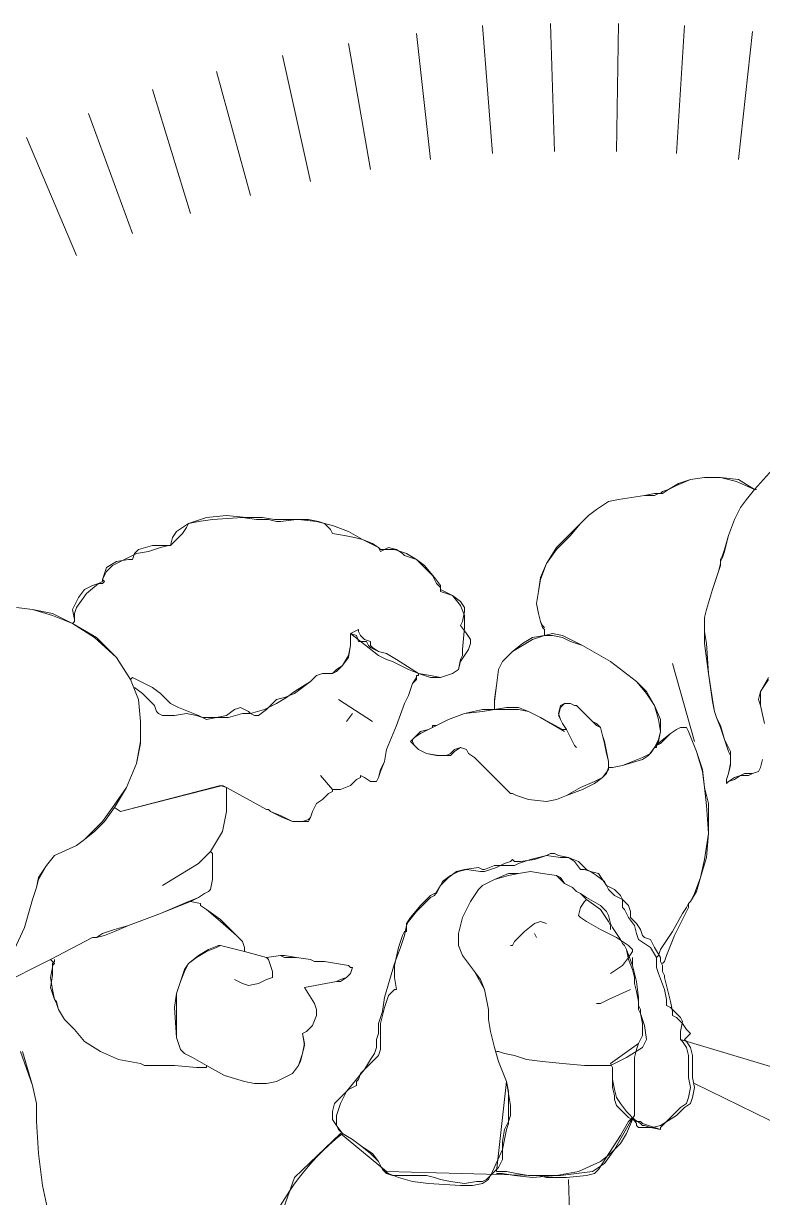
# Model space of a CAD drawing. Header units: centimetres. Extents: x -2268 to 4168, y -1681 to 1458.
# Drawn here: x 2388.36 to 2392.25, y -502.13 to -495.95 of the extents above; entities that cross this region are included whole.
import ezdxf

# ---------------------------------------------------------------- set-up
doc = ezdxf.new("R2010")
doc.units = ezdxf.units.CM
doc.layers.add('PDF24_Geometry', color=7, linetype='Continuous')

msp = doc.modelspace()

# ---------------------------------------------------------------- linework, layer by layer
at = {"layer": 'PDF24_Geometry', "lineweight": 9}
for points in [[(2390.7763, -495.9591), (2390.829, -496.6331)], [(2391.1345, -495.9485), (2391.1555, -496.6226)], [(2391.4925, -495.9485), (2391.482, -496.6226)], [(2391.8401, -495.9591), (2391.7979, -496.6331)], [(2390.4288, -496.0012), (2390.5025, -496.6647)], [(2392.1981, -495.9907), (2392.1244, -496.6647)], [(2390.0708, -496.0539), (2390.1866, -496.7173)], [(2389.7232, -496.117), (2389.8706, -496.7805)], [(2389.3757, -496.2013), (2389.5547, -496.8542)], [(2389.0387, -496.2961), (2389.2388, -496.949)], [(2388.7017, -496.4225), (2388.9334, -497.0543)], [(2388.3752, -496.5488), (2388.6385, -497.1702)], [(2392.2508, -499.8241), (2392.2403, -499.8663), (2392.2297, -499.8873), (2392.1981, -499.8979), (2392.1771, -499.9084), (2392.156, -499.9084), (2392.1349, -499.9084), (2392.1034, -499.9295), (2392.0718, -499.94), (2392.0612, -499.9505), (2392.0612, -499.9295), (2392.0718, -499.8979), (2392.0823, -499.8557), (2392.0823, -499.8241), (2392.0823, -499.8031), (2392.0718, -499.782), (2392.0507, -499.7188), (2392.0296, -499.6556), (2392.0086, -499.603), (2391.998, -499.5714), (2391.9875, -499.5187), (2391.9664, -499.3713), (2391.9454, -499.2133), (2391.9454, -499.1607), (2391.9454, -499.1185), (2391.9454, -499.0764), (2391.9559, -499.0343), (2391.9875, -498.929), (2392.0191, -498.8342), (2392.0296, -498.8026), (2392.0296, -498.7815), (2392.0402, -498.7605), (2392.0507, -498.7289), (2392.0718, -498.6446), (2392.1034, -498.5604), (2392.1349, -498.4972), (2392.1665, -498.455), (2392.2087, -498.4024), (2392.3035, -498.2971)], [(2392.2508, -499.8241), (2392.2403, -499.8663), (2392.2297, -499.8873), (2392.1981, -499.8979), (2392.1771, -499.8979), (2392.156, -499.8979), (2392.1349, -499.9084), (2392.1034, -499.9189), (2392.0718, -499.94), (2392.0612, -499.9505), (2392.0612, -499.9295), (2392.0718, -499.8979), (2392.0823, -499.8452), (2392.0823, -499.8241), (2392.0823, -499.8031), (2392.0823, -499.782), (2392.0507, -499.7188), (2392.0296, -499.6451), (2392.0086, -499.603), (2391.998, -499.5714), (2391.9875, -499.5082), (2391.9664, -499.3713), (2391.9559, -499.2133), (2391.9454, -499.1501), (2391.9454, -499.1185), (2391.9454, -499.0764), (2391.9559, -499.0343), (2391.9875, -498.929), (2392.0191, -498.8342), (2392.0296, -498.792), (2392.0296, -498.771), (2392.0402, -498.7499), (2392.0507, -498.7183), (2392.0718, -498.6446), (2392.1034, -498.5604), (2392.1349, -498.4972), (2392.1665, -498.455), (2392.2087, -498.4024), (2392.3035, -498.2971)], [(2391.819, -501.2985), (2391.819, -501.288), (2391.819, -501.2564), (2391.8295, -501.2038), (2391.819, -501.1827), (2391.7874, -501.1511), (2391.7663, -501.13), (2391.7453, -501.1195), (2391.7453, -501.109), (2391.7453, -501.0879), (2391.7348, -501.0353), (2391.7032, -500.951), (2391.6926, -500.9194), (2391.6926, -500.8984), (2391.6926, -500.8668), (2391.7032, -500.8562), (2391.7137, -500.8246), (2391.7769, -500.7298), (2391.8295, -500.6351), (2391.8506, -500.6035), (2391.8611, -500.5824), (2391.8717, -500.5719), (2391.8927, -500.5297), (2391.9243, -500.4455), (2391.9454, -500.3507), (2391.9664, -500.2138), (2391.9559, -500.0664), (2391.9454, -499.9716), (2391.9349, -499.8873), (2391.9033, -499.782), (2391.8611, -499.6767), (2391.8506, -499.6556), (2391.819, -499.6556), (2391.7979, -499.6662), (2391.7663, -499.6872), (2391.7137, -499.7399), (2391.6926, -499.7504), (2391.6926, -499.7609), (2391.6821, -499.7609), (2391.7032, -499.7294), (2391.7137, -499.6767), (2391.7032, -499.6135), (2391.6821, -499.5398), (2391.64, -499.4766), (2391.5873, -499.4134), (2391.4504, -499.3081), (2391.303, -499.2238), (2391.2398, -499.2028), (2391.1976, -499.1817), (2391.145, -499.1712), (2391.1029, -499.1712), (2391.1029, -499.1396), (2391.0923, -499.1291), (2391.0818, -499.0975), (2391.0713, -499.0553), (2391.0607, -499.0027), (2391.0713, -498.9395), (2391.0818, -498.8763), (2391.1134, -498.792), (2391.1661, -498.7183), (2391.2398, -498.6446), (2391.2924, -498.5814), (2391.3346, -498.5393), (2391.3767, -498.5077), (2391.4399, -498.4656), (2391.4925, -498.455), (2391.6294, -498.434), (2391.6821, -498.434), (2391.7032, -498.4234), (2391.7137, -498.4234), (2391.7242, -498.4234), (2391.7558, -498.4024), (2391.7979, -498.3813), (2391.8717, -498.3497), (2391.9454, -498.3392), (2392.0296, -498.3392), (2392.1139, -498.3603), (2392.2087, -498.4024), (2392.1665, -498.455), (2392.1349, -498.4972), (2392.1034, -498.5604), (2392.0718, -498.6446), (2392.0507, -498.7289), (2392.0402, -498.7605), (2392.0296, -498.7815), (2392.0296, -498.8026), (2392.0191, -498.8342), (2391.9875, -498.929), (2391.9559, -499.0343), (2391.9454, -499.0764), (2391.9454, -499.1185), (2391.9454, -499.1607), (2391.9454, -499.2133), (2391.9664, -499.3713), (2391.9875, -499.5187), (2391.998, -499.5714), (2392.0086, -499.603), (2392.0296, -499.6556), (2392.0507, -499.7188), (2392.0718, -499.782), (2392.0823, -499.8031), (2392.0823, -499.8241), (2392.0823, -499.8557), (2392.0718, -499.8979), (2392.0612, -499.9295), (2392.0612, -499.9505), (2392.0718, -499.94), (2392.1034, -499.9295), (2392.1349, -499.9084), (2392.156, -499.9084), (2392.1771, -499.9084), (2392.1981, -499.8979), (2392.2297, -499.8873), (2392.2403, -499.8663), (2392.2508, -499.8241)], [(2391.1029, -499.1291), (2391.0923, -499.1185), (2391.0818, -499.0975), (2391.0713, -499.0553), (2391.0607, -499.0027), (2391.0713, -498.9395), (2391.0818, -498.8658), (2391.1134, -498.792), (2391.1661, -498.7078), (2391.2398, -498.6341), (2391.2924, -498.5814), (2391.3346, -498.5393), (2391.3767, -498.5077), (2391.4399, -498.4656), (2391.4925, -498.455), (2391.6294, -498.434), (2391.6821, -498.4234), (2391.7032, -498.4234), (2391.7137, -498.4234), (2391.7242, -498.4129), (2391.7558, -498.4024), (2391.8085, -498.3708), (2391.8717, -498.3497), (2391.9454, -498.3392), (2392.0296, -498.3392), (2392.1244, -498.3497), (2392.2087, -498.4024), (2392.2192, -498.4024)], [(2388.6279, -499.0869), (2388.6174, -499.0343), (2388.649, -498.9711), (2388.6806, -498.929), (2388.7227, -498.9079), (2388.7543, -498.8974), (2388.7754, -498.8974), (2388.7859, -498.8868), (2388.7754, -498.8763), (2388.7964, -498.8342), (2388.828, -498.8026), (2388.8912, -498.771), (2388.9544, -498.7394), (2389.0176, -498.7289), (2389.0808, -498.7078), (2389.1229, -498.6973), (2389.1334, -498.6973), (2389.144, -498.6551), (2389.165, -498.6235), (2389.1966, -498.6025), (2389.2282, -498.5814), (2389.323, -498.5498), (2389.4283, -498.5393), (2389.5336, -498.5498), (2389.6179, -498.5498), (2389.6811, -498.5604), (2389.7021, -498.5604), (2389.8075, -498.5604), (2389.9022, -498.5709), (2389.9865, -498.5919), (2390.0707, -498.6235), (2390.1445, -498.6657), (2390.1971, -498.6867), (2390.2287, -498.7078), (2390.2392, -498.7183), (2390.313, -498.7183), (2390.3762, -498.7394), (2390.4288, -498.771), (2390.4709, -498.8131), (2390.5131, -498.8552), (2390.5341, -498.8974), (2390.5552, -498.9184), (2390.5552, -498.929), (2390.6184, -498.9606), (2390.6605, -499.0132), (2390.6816, -499.0659), (2390.6816, -499.1291), (2390.671, -499.2449), (2390.671, -499.2765), (2390.6605, -499.2976), (2390.65, -499.3502), (2390.6184, -499.3713), (2390.5552, -499.3923), (2390.5025, -499.3818), (2390.4393, -499.3713), (2390.3867, -499.3502), (2390.3446, -499.3292), (2390.3024, -499.3081), (2390.2708, -499.2976), (2390.2287, -499.2765), (2390.0813, -499.1607), (2390.0813, -499.1817), (2390.0813, -499.2238), (2390.0707, -499.2765), (2390.0391, -499.3292), (2390.0075, -499.3502), (2389.9865, -499.3713), (2389.9338, -499.3713), (2389.9022, -499.3818), (2389.8706, -499.4134), (2389.7864, -499.4661), (2389.7443, -499.4977), (2389.6916, -499.5293), (2389.6284, -499.5608), (2389.5547, -499.5819), (2389.5442, -499.5819), (2389.5126, -499.5819), (2389.4388, -499.603), (2389.3441, -499.603), (2389.3019, -499.603), (2389.2703, -499.5924), (2389.2177, -499.5819), (2389.1545, -499.5924), (2389.0913, -499.5924), (2389.0702, -499.5819), (2389.0597, -499.5714), (2389.0492, -499.5398), (2389.0176, -499.5082), (2388.986, -499.4766), (2388.9439, -499.445)], [(2388.3225, -499.0237), (2388.4068, -499.0343), (2388.5121, -499.0659), (2388.6174, -499.108), (2388.7438, -499.1817), (2388.8491, -499.287), (2388.9228, -499.4029), (2388.965, -499.5082), (2388.9755, -499.624), (2388.9755, -499.7399), (2388.9544, -499.8452), (2388.9018, -499.9716), (2388.8386, -500.0769), (2388.7859, -500.1506), (2388.7333, -500.2033), (2388.6806, -500.2454), (2388.6385, -500.277), (2388.5226, -500.3296), (2388.4805, -500.3823), (2388.4384, -500.456), (2388.4279, -500.4982), (2388.4068, -500.5613), (2388.3647, -500.7088), (2388.3015, -500.8457)], [(2388.3225, -499.0237), (2388.4068, -499.0343), (2388.5121, -499.0553), (2388.6174, -499.108), (2388.7333, -499.1817), (2388.8491, -499.287), (2388.9228, -499.4029), (2388.965, -499.5082), (2388.9755, -499.624), (2388.9755, -499.7294), (2388.9544, -499.8452), (2388.9018, -499.9716), (2388.8281, -500.0769), (2388.7754, -500.1506), (2388.7227, -500.2033), (2388.6806, -500.2454), (2388.6385, -500.277), (2388.5226, -500.3296), (2388.4805, -500.3823), (2388.4384, -500.4455), (2388.4279, -500.4982), (2388.4068, -500.5613), (2388.3647, -500.7088), (2388.3015, -500.8457)], [(2390.8396, -499.5503), (2390.8396, -499.5398), (2390.8396, -499.5082), (2390.8501, -499.4345), (2390.8606, -499.3502), (2390.8817, -499.3081), (2390.9028, -499.287), (2390.9344, -499.2554), (2390.987, -499.2133), (2391.0397, -499.1817), (2391.1029, -499.1712), (2391.145, -499.1607), (2391.1976, -499.1712), (2391.2398, -499.1922), (2391.303, -499.2238), (2391.4504, -499.3081), (2391.5873, -499.4134), (2391.64, -499.4661), (2391.6821, -499.5398), (2391.7137, -499.6135), (2391.7137, -499.6767), (2391.7032, -499.7188), (2391.6821, -499.7609), (2391.661, -499.7925), (2391.6189, -499.8136), (2391.5136, -499.8557), (2391.4609, -499.8663), (2391.4504, -499.8663), (2391.4399, -499.8663)], [(2391.7769, -499.3186), (2391.8927, -499.7294)], [(2388.8702, -500.098), (2389.3968, -499.961), (2389.4284, -499.9716), (2389.639, -500.0874), (2389.6495, -500.0874), (2389.66, -500.098), (2389.7127, -500.119), (2389.7759, -500.1506), (2389.8285, -500.1506), (2389.8601, -500.1401), (2389.8707, -500.1296), (2389.8812, -500.098), (2389.9023, -500.0558), (2389.9339, -500.0348), (2389.9655, -500.0032), (2389.9865, -499.9926), (2389.9865, -499.9821), (2389.9971, -499.9821), (2390.0286, -499.9821), (2390.0813, -499.961), (2390.1129, -499.9295), (2390.134, -499.9189), (2390.134, -499.9084), (2390.155, -499.9189), (2390.1866, -499.94), (2390.2182, -499.94), (2390.2287, -499.9189), (2390.2393, -499.8768), (2390.2603, -499.8347), (2390.2709, -499.7715), (2390.3235, -499.6451), (2390.3657, -499.5293), (2390.3867, -499.4871), (2390.3972, -499.4555), (2390.4078, -499.4239), (2390.4288, -499.3923), (2390.4288, -499.3818), (2390.4394, -499.3818)], [(2392.2824, -499.4029), (2392.2403, -499.4661), (2392.2297, -499.5082), (2392.2403, -499.5398), (2392.2613, -499.6346)], [(2392.2613, -499.6346), (2392.2403, -499.5398), (2392.2297, -499.5082), (2392.2403, -499.4661), (2392.2824, -499.4029)], [(2392.2824, -499.3923), (2392.2403, -499.4661), (2392.2403, -499.4977), (2392.2403, -499.5398), (2392.2613, -499.6346)], [(2390.0181, -499.5082), (2390.1972, -499.624)], [(2391.2714, -499.7609), (2391.2608, -499.7504), (2391.2503, -499.7294), (2391.2187, -499.6662), (2391.1976, -499.6346), (2391.1871, -499.6135), (2391.1766, -499.5819), (2391.1871, -499.5398), (2391.2082, -499.5293), (2391.2398, -499.5293), (2391.2608, -499.5398), (2391.2714, -499.5398), (2391.2819, -499.5503), (2391.303, -499.5714), (2391.3556, -499.624), (2391.3767, -499.6346), (2391.3977, -499.6556), (2391.4083, -499.6978), (2391.4188, -499.7294), (2391.4293, -499.782), (2391.4399, -499.8347), (2391.4399, -499.8663), (2391.4293, -499.8979), (2391.4083, -499.9189), (2391.3661, -499.94), (2391.2924, -499.9716), (2391.2187, -500.0137), (2391.1661, -500.0348), (2391.1134, -500.0453), (2391.0186, -500.0348), (2390.9554, -500.0137), (2390.9344, -500.0032), (2390.9238, -500.0032), (2390.9133, -499.9926), (2390.8922, -499.9716), (2390.8185, -499.8979), (2390.7343, -499.8136), (2390.7027, -499.7925), (2390.6921, -499.7715), (2390.6605, -499.7609), (2390.6289, -499.7715), (2390.6079, -499.7925), (2390.5868, -499.8031), (2390.5342, -499.8031), (2390.4815, -499.7925), (2390.4394, -499.7715), (2390.4183, -499.7504), (2390.3972, -499.7294), (2390.4078, -499.7188), (2390.4183, -499.7083), (2390.4499, -499.6767), (2390.492, -499.6662), (2390.5131, -499.6556), (2390.5131, -499.6451), (2390.5342, -499.6451), (2390.5973, -499.6135), (2390.6816, -499.5819), (2390.7764, -499.5608), (2390.8396, -499.5608), (2390.9028, -499.5503), (2390.966, -499.5503), (2391.0186, -499.5714), (2391.0818, -499.603), (2391.2082, -499.6767)], [(2390.0918, -499.5819), (2390.0602, -499.624)], [(2391.7242, -500.8984), (2391.7348, -500.8878), (2391.7453, -500.8562), (2391.7874, -500.7509), (2391.8401, -500.6456), (2391.8611, -500.6035), (2391.8611, -500.5824), (2391.8717, -500.5719), (2391.9033, -500.5192), (2391.9243, -500.4455), (2391.9559, -500.3402), (2391.9664, -500.2138), (2391.9664, -500.0558), (2391.9454, -499.9716), (2391.9349, -499.8768), (2391.9033, -499.782), (2391.8611, -499.6767), (2391.8506, -499.6556), (2391.819, -499.6556), (2391.7979, -499.6662), (2391.7663, -499.6872), (2391.7137, -499.7294), (2391.6926, -499.7504), (2391.6926, -499.7609)], [(2389.9233, -499.9084), (2389.9865, -499.9821)], [(2388.3015, -500.8457), (2388.3647, -500.7088), (2388.4068, -500.5613), (2388.4279, -500.4982), (2388.4384, -500.456), (2388.4805, -500.3823), (2388.5226, -500.3296), (2388.6385, -500.277), (2388.6806, -500.2454), (2388.7333, -500.2033), (2388.7859, -500.1506), (2388.8386, -500.0769), (2388.8702, -500.098), (2389.4073, -499.961), (2389.4284, -499.9716), (2389.4284, -499.9821), (2389.4284, -499.9926), (2389.4284, -500.0137), (2389.4284, -500.0558), (2389.4284, -500.098), (2389.4073, -500.2033), (2389.3757, -500.2559), (2389.3441, -500.3086), (2389.3546, -500.3191), (2389.3546, -500.3296), (2389.3546, -500.3402), (2389.3546, -500.3928), (2389.3546, -500.456), (2389.3441, -500.5087), (2389.3336, -500.5192), (2389.3125, -500.5297), (2389.2809, -500.5508), (2389.2388, -500.5719), (2389.0808, -500.6351), (2388.9123, -500.6983), (2388.8386, -500.7298), (2388.7859, -500.7509), (2388.7438, -500.7614), (2388.7227, -500.7614), (2388.5016, -500.8773), (2388.2278, -501.0142)], [(2389.4284, -499.9821), (2389.4284, -499.9926), (2389.4284, -500.0137), (2389.4284, -500.0453), (2389.4284, -500.098), (2389.4073, -500.2033), (2389.3757, -500.2559), (2389.3441, -500.3086), (2389.2809, -500.3718), (2389.0913, -500.4876)], [(2388.2278, -501.0142), (2388.5016, -500.8773), (2388.7227, -500.7614), (2388.7438, -500.7614), (2388.7754, -500.7404), (2388.8386, -500.7193), (2388.9123, -500.6983), (2389.0808, -500.6351), (2389.2283, -500.5719), (2389.2809, -500.5508), (2389.3125, -500.5297), (2389.3336, -500.5192), (2389.3441, -500.5087), (2389.3546, -500.456), (2389.3546, -500.3928), (2389.3546, -500.3402), (2389.3546, -500.3191)], [(2391.4609, -501.446), (2391.4609, -501.5092), (2391.4715, -501.5618), (2391.482, -501.604), (2391.5031, -501.6356), (2391.5347, -501.6777), (2391.5557, -501.6987), (2391.5873, -501.7409), (2391.5873, -501.7514), (2391.5978, -501.7619), (2391.6084, -501.7619), (2391.6294, -501.7619), (2391.6716, -501.7619), (2391.7137, -501.7514), (2391.7979, -501.6987), (2391.8295, -501.6672), (2391.8401, -501.6566), (2391.8717, -501.6356), (2391.8822, -501.604), (2391.8927, -501.5513), (2391.8822, -501.4986), (2391.8822, -501.4355), (2391.8822, -501.3828), (2391.8717, -501.3407), (2391.8506, -501.3091), (2391.8401, -501.2985), (2391.8506, -501.288), (2391.8717, -501.267), (2391.8506, -501.2459), (2391.8295, -501.2143), (2391.7979, -501.1827), (2391.7769, -501.1722), (2391.7769, -501.1616), (2391.7769, -501.1511), (2391.7663, -501.0984), (2391.7453, -501.0142), (2391.7348, -500.9721), (2391.7348, -500.9615), (2391.7242, -500.9405), (2391.7242, -500.9089), (2391.7137, -500.8878), (2391.7137, -500.8668), (2391.6821, -500.8141), (2391.661, -500.772), (2391.6294, -500.7614), (2391.6189, -500.7509), (2391.6084, -500.7193), (2391.5873, -500.6877), (2391.5662, -500.6667), (2391.5557, -500.6561), (2391.5557, -500.6245), (2391.5452, -500.5929), (2391.5136, -500.5613), (2391.4715, -500.5403), (2391.4399, -500.5087), (2391.4188, -500.4666), (2391.3767, -500.435), (2391.3451, -500.4139), (2391.324, -500.4034), (2391.2819, -500.3612), (2391.2292, -500.3402), (2391.1766, -500.3296), (2391.1555, -500.3191), (2391.1345, -500.3191), (2391.1134, -500.3296), (2391.0291, -500.3507), (2390.966, -500.3718), (2390.9449, -500.3823), (2390.9344, -500.3823), (2390.9238, -500.3823), (2390.8922, -500.3823), (2390.8396, -500.3823), (2390.7869, -500.4034), (2390.7764, -500.4034), (2390.7553, -500.3928), (2390.6816, -500.4034), (2390.6395, -500.4139), (2390.5973, -500.4455), (2390.5552, -500.4876), (2390.5236, -500.5403), (2390.5026, -500.5508), (2390.471, -500.5824), (2390.4288, -500.6245), (2390.3867, -500.6772), (2390.3762, -500.6983), (2390.3657, -500.7509), (2390.3446, -500.8141), (2390.313, -500.8984), (2390.2603, -501.0774), (2390.2498, -501.1511), (2390.2287, -501.2143), (2390.2287, -501.267), (2390.2182, -501.2985), (2390.2182, -501.3407), (2390.2077, -501.3723), (2390.1866, -501.4039), (2390.155, -501.4565), (2390.0602, -501.5724), (2390.0286, -501.6356), (2390.0076, -501.6987), (2390.0076, -501.7514), (2390.0181, -501.7725), (2390.0392, -501.7935), (2390.0918, -501.8251), (2390.134, -501.8567), (2390.1866, -501.8988), (2390.2287, -501.941), (2390.2498, -501.9831), (2390.2814, -502.0042), (2390.3341, -502.0252), (2390.4078, -502.0463), (2390.492, -502.0568), (2390.6605, -502.0673), (2390.7237, -502.0673), (2390.7764, -502.0568), (2390.808, -502.0358), (2390.829, -501.9936), (2390.8817, -501.8778), (2390.9028, -501.7725), (2390.9133, -501.7409), (2390.9133, -501.7303), (2390.9133, -501.6356), (2390.9133, -501.5724), (2390.9028, -501.5197), (2390.8606, -501.4144), (2390.8396, -501.3407), (2390.8185, -501.2564), (2390.808, -501.1932), (2390.808, -501.1406), (2390.7974, -501.0879), (2390.7869, -501.0353), (2390.7659, -500.9826), (2390.7343, -500.9405), (2390.6711, -500.8562), (2390.65, -500.8036), (2390.65, -500.7404), (2390.6711, -500.6561), (2390.7132, -500.5719), (2390.7553, -500.5087), (2390.7764, -500.4876), (2390.7974, -500.4771), (2390.8396, -500.456), (2390.9133, -500.4244), (2390.966, -500.4244), (2391.0291, -500.4139), (2391.0923, -500.4244), (2391.1661, -500.435), (2391.1871, -500.4455), (2391.2082, -500.4771), (2391.2503, -500.4982), (2391.2714, -500.5192), (2391.2924, -500.5297), (2391.324, -500.5613), (2391.3977, -500.614), (2391.4399, -500.6772), (2391.4504, -500.6983), (2391.4504, -500.7193)], [(2389.2914, -500.5824), (2389.2914, -500.5929), (2389.323, -500.614), (2389.3968, -500.6667), (2389.481, -500.7509), (2389.5126, -500.7825), (2389.5231, -500.8141)], [(2391.4504, -500.951), (2391.5136, -500.9089), (2391.5452, -500.8668), (2391.5662, -500.8352), (2391.5662, -500.8246), (2391.5452, -500.8036), (2391.482, -500.7614), (2391.3977, -500.7193), (2391.324, -500.6772), (2391.2924, -500.6561), (2391.2819, -500.6456), (2391.2924, -500.6035), (2391.3135, -500.5719), (2391.324, -500.5613)], [(2390.9238, -500.8036), (2390.9344, -500.8036), (2390.9449, -500.7825), (2390.9975, -500.7298), (2391.0502, -500.6877), (2391.0818, -500.6772), (2391.1134, -500.6877)], [(2391.0502, -500.7404), (2391.0607, -500.7614)], [(2389.4705, -500.9826), (2389.5126, -501.0037), (2389.5442, -501.0142), (2389.5969, -501.0037), (2389.639, -500.9826), (2389.6706, -500.9721), (2389.6706, -500.9405), (2389.66, -500.9089), (2389.6495, -500.8773), (2389.639, -500.8668), (2389.7127, -500.8562), (2389.7338, -500.8562), (2389.797, -500.8668), (2389.8707, -500.8773), (2389.8917, -500.8878), (2389.9128, -500.8878), (2389.9233, -500.8878), (2389.9444, -500.8878), (2390.0076, -500.8984), (2390.0708, -500.9089), (2390.0813, -500.9194), (2390.0918, -500.9194), (2390.0813, -500.951), (2390.0602, -500.9721), (2390.0286, -500.9826), (2390.0076, -500.9931), (2389.8391, -501.0247), (2389.8917, -501.109), (2389.9023, -501.1406), (2389.9023, -501.1722), (2389.8812, -501.2248), (2389.8496, -501.2564), (2389.8285, -501.267), (2389.8391, -501.3196), (2389.8285, -501.3723), (2389.818, -501.4039), (2389.8075, -501.4355), (2389.7759, -501.4776), (2389.7548, -501.4881), (2389.6916, -501.5197), (2389.639, -501.5302), (2389.5758, -501.5302), (2389.5231, -501.5197), (2389.4178, -501.4881), (2389.323, -501.4355), (2389.2493, -501.3933), (2389.2072, -501.3723), (2389.1861, -501.3512), (2389.1651, -501.288), (2389.1545, -501.13), (2389.1651, -501.0563), (2389.1861, -500.9931), (2389.2072, -500.9299), (2389.2283, -500.8984), (2389.2704, -500.8668), (2389.323, -500.8352), (2389.3757, -500.8141), (2389.3968, -500.8036), (2389.5231, -500.8352), (2389.639, -500.8668)], [(2388.5226, -500.8773), (2388.5226, -500.8878), (2388.5121, -500.8984), (2388.5121, -500.9615), (2388.5016, -501.0247), (2388.5226, -501.0879), (2388.5332, -501.0984), (2388.5437, -501.1406), (2388.5753, -501.1932), (2388.628, -501.2459), (2388.6806, -501.3091), (2388.7649, -501.3617), (2388.8596, -501.4039), (2388.9755, -501.4249), (2388.9966, -501.4355), (2389.0387, -501.4355), (2389.1545, -501.4355), (2389.2704, -501.446), (2389.302, -501.446), (2389.323, -501.446)], [(2391.5662, -500.8668), (2391.5662, -500.8773), (2391.5662, -500.9089), (2391.5873, -500.9931), (2391.5978, -501.0774), (2391.5978, -501.109), (2391.5978, -501.1195), (2391.6083, -501.1406), (2391.6083, -501.1616), (2391.6294, -501.2248), (2391.6399, -501.2985), (2391.6294, -501.3196), (2391.6189, -501.3407), (2391.5346, -501.3933), (2391.4504, -501.4355), (2391.3135, -501.4355), (2391.1976, -501.4249), (2391.0923, -501.4144), (2391.008, -501.4039), (2390.9449, -501.3828), (2390.8922, -501.3723), (2390.8606, -501.3617), (2390.8501, -501.3617)], [(2391.3767, -501.109), (2391.3977, -501.109), (2391.4399, -501.0879), (2391.5557, -501.0353)], [(2389.5653, -502.6466), (2389.7864, -502.0252), (2390.0286, -501.7935), (2390.2709, -501.9936), (2391.0607, -502.0147), (2391.0713, -502.0147), (2391.1134, -502.0252), (2391.2187, -502.0252), (2391.324, -502.0147), (2391.3661, -502.0042), (2391.3872, -501.9831), (2391.5031, -501.8041), (2391.5452, -501.7303), (2391.5662, -501.7093), (2391.5768, -501.7198), (2391.6084, -501.7409), (2391.6189, -501.7514), (2391.6294, -501.7514), (2391.661, -501.7619), (2391.7137, -501.7725), (2391.7137, -501.7619), (2391.7348, -501.7409), (2391.7663, -501.7093), (2391.819, -501.6566), (2391.8506, -501.6356), (2391.8611, -501.604), (2391.8717, -501.5513), (2391.8611, -501.4986), (2391.8611, -501.4355), (2391.8611, -501.3828), (2391.8506, -501.3407), (2391.8295, -501.3091), (2391.819, -501.2985), (2392.4509, -501.4881)], [(2388.3436, -501.3617), (2388.4068, -501.5408), (2388.4279, -501.6356), (2388.4279, -501.7303), (2388.4384, -501.8988), (2388.4595, -502.0673), (2388.491, -502.2148)], [(2388.3541, -501.3617), (2388.4068, -501.5408), (2388.4279, -501.6356), (2388.4279, -501.7303), (2388.4384, -501.8988), (2388.4595, -502.0673), (2388.491, -502.2148)], [(2392.3666, -501.7619), (2391.8927, -501.5302)], [(2390.8501, -502.0042), (2390.8606, -502.0042), (2390.8817, -502.0042), (2390.9449, -502.0147), (2391.0397, -502.0252), (2391.1661, -502.0147), (2391.2819, -501.9936), (2391.3977, -501.941), (2391.4504, -501.8988), (2391.5031, -501.8462), (2391.5347, -501.7935), (2391.5662, -501.7198)], [(2391.2292, -502.0358), (2391.2503, -502.7098)]]:
    msp.add_lwpolyline(points, dxfattribs=at)
for points in [[(2388.6279, -499.0975), (2388.6279, -499.0553), (2388.6385, -499.0237), (2388.6911, -498.95), (2388.7543, -498.8974), (2388.7754, -498.8868), (2388.7754, -498.8763), (2388.7859, -498.8447), (2388.7964, -498.8131), (2388.8491, -498.7815), (2388.9123, -498.771), (2388.9228, -498.771), (2388.9333, -498.771), (2388.9439, -498.7394), (2388.9649, -498.7183), (2389.0386, -498.6973), (2389.1124, -498.6973), (2389.1334, -498.6973), (2389.165, -498.6657), (2389.1966, -498.6341), (2389.2177, -498.6025), (2389.2282, -498.5814), (2389.2809, -498.5709), (2389.3546, -498.5604), (2389.5126, -498.5498), (2389.5863, -498.5604), (2389.6495, -498.5604), (2389.6916, -498.5709), (2389.7127, -498.5709), (2389.7969, -498.5604), (2389.8601, -498.5604), (2389.9128, -498.5709), (2389.9444, -498.5814), (2389.9654, -498.6025), (2389.976, -498.613), (2389.9865, -498.6341), (2390.0497, -498.6446), (2390.1023, -498.6551), (2390.1445, -498.6657), (2390.1866, -498.6867), (2390.2287, -498.7078), (2390.2392, -498.7289), (2390.2814, -498.7078), (2390.3235, -498.7183), (2390.3551, -498.7394), (2390.3656, -498.7499), (2390.4288, -498.771), (2390.4709, -498.8026), (2390.5236, -498.8658), (2390.5552, -498.9079), (2390.5552, -498.929), (2390.5552, -498.9395), (2390.6184, -498.9606), (2390.6605, -498.9921), (2390.6816, -499.0237), (2390.6816, -499.0448), (2390.671, -499.0975), (2390.6605, -499.1185), (2390.6921, -499.1607), (2390.7132, -499.1922), (2390.7132, -499.2133), (2390.7026, -499.2449), (2390.6816, -499.2765), (2390.6605, -499.3081), (2390.65, -499.3502), (2390.6184, -499.3713), (2390.5552, -499.3923), (2390.5025, -499.3923), (2390.4393, -499.3713), (2390.3235, -499.2976), (2390.2708, -499.266), (2390.2287, -499.2554), (2390.1866, -499.2344), (2390.1761, -499.2238), (2390.1655, -499.2028), (2390.1445, -499.2028), (2390.1339, -499.2028), (2390.1234, -499.2028), (2390.1129, -499.1712), (2390.0813, -499.1607), (2390.0813, -499.1817), (2390.0813, -499.2238), (2390.0707, -499.287), (2390.0391, -499.3292), (2390.0075, -499.3607), (2389.9865, -499.3713), (2389.9338, -499.3713), (2389.9022, -499.3818), (2389.8706, -499.4134), (2389.7864, -499.4766), (2389.7337, -499.4977), (2389.6916, -499.5082), (2389.6705, -499.5293), (2389.6389, -499.5608), (2389.5968, -499.5924), (2389.5758, -499.5924), (2389.5547, -499.5819), (2389.5442, -499.5714), (2389.5231, -499.5608), (2389.502, -499.5503), (2389.4704, -499.5608), (2389.4283, -499.5924), (2389.3757, -499.603), (2389.323, -499.6135), (2389.2809, -499.5924), (2389.1756, -499.5503), (2389.1334, -499.5293), (2389.1018, -499.4977), (2389.0808, -499.4766), (2389.0386, -499.445), (2388.9333, -499.3923), (2388.9228, -499.4029), (2388.8491, -499.287), (2388.7438, -499.1817), (2388.6174, -499.108)], [(2388.8386, -500.0769), (2388.9018, -499.9716), (2388.9544, -499.8452), (2388.9755, -499.7399), (2388.9755, -499.624), (2388.965, -499.5082), (2388.9228, -499.4029), (2388.9334, -499.3923), (2389.0387, -499.445), (2389.0808, -499.4766), (2389.1019, -499.4977), (2389.1335, -499.5293), (2389.1756, -499.5503), (2389.2809, -499.5924), (2389.323, -499.6135), (2389.3757, -499.603), (2389.4284, -499.5924), (2389.4705, -499.5608), (2389.5021, -499.5503), (2389.5231, -499.5608), (2389.5442, -499.5714), (2389.5547, -499.5819), (2389.5758, -499.5924), (2389.5969, -499.5924), (2389.639, -499.5608), (2389.6706, -499.5293), (2389.6916, -499.5082), (2389.7338, -499.4977), (2389.7864, -499.4766), (2389.8707, -499.4134), (2389.9023, -499.3818), (2389.9339, -499.3713), (2389.9865, -499.3713), (2390.0076, -499.3607), (2390.0392, -499.3292), (2390.0708, -499.287), (2390.0813, -499.2238), (2390.0813, -499.1817), (2390.0813, -499.1607), (2390.1234, -499.1396), (2390.1234, -499.1501), (2390.134, -499.1712), (2390.155, -499.1922), (2390.1866, -499.2028), (2390.1866, -499.2238), (2390.1972, -499.2344), (2390.2287, -499.2554), (2390.2709, -499.266), (2390.3235, -499.2976), (2390.4394, -499.3713), (2390.4394, -499.3818), (2390.4288, -499.3818), (2390.4288, -499.4029), (2390.4078, -499.4239), (2390.3972, -499.4555), (2390.3867, -499.4871), (2390.3657, -499.5293), (2390.3235, -499.6451), (2390.2709, -499.7715), (2390.2603, -499.8347), (2390.2393, -499.8873), (2390.2287, -499.9189), (2390.2182, -499.94), (2390.1866, -499.94), (2390.155, -499.9189), (2390.134, -499.9084), (2390.134, -499.9189), (2390.1129, -499.9295), (2390.0813, -499.961), (2390.0286, -499.9821), (2389.9971, -499.9821), (2389.9865, -499.9821), (2389.9865, -499.9926), (2389.9655, -500.0032), (2389.9339, -500.0348), (2389.9023, -500.0558), (2389.8812, -500.098), (2389.8707, -500.1296), (2389.8601, -500.1506), (2389.8285, -500.1506), (2389.7759, -500.1506), (2389.7232, -500.1296), (2389.66, -500.098), (2389.6495, -500.0874), (2389.639, -500.0874), (2389.4284, -499.9716), (2389.4073, -499.961), (2388.8702, -500.098)], [(2390.8396, -499.5503), (2390.8396, -499.5398), (2390.8396, -499.5187), (2390.8501, -499.4345), (2390.8606, -499.3502), (2390.8817, -499.3081), (2390.9028, -499.287), (2390.9344, -499.2554), (2390.987, -499.2238), (2391.0397, -499.1922), (2391.1029, -499.1712), (2391.145, -499.1712), (2391.1976, -499.1817), (2391.2398, -499.2028), (2391.303, -499.2238), (2391.4504, -499.3081), (2391.5873, -499.4134), (2391.64, -499.4766), (2391.6821, -499.5398), (2391.7137, -499.6135), (2391.7137, -499.6767), (2391.7032, -499.7294), (2391.6821, -499.7609), (2391.6505, -499.8031), (2391.6189, -499.8241), (2391.5136, -499.8557), (2391.4609, -499.8663), (2391.4399, -499.8663), (2391.4399, -499.8768), (2391.4399, -499.8347), (2391.4293, -499.7925), (2391.4188, -499.7399), (2391.4083, -499.6978), (2391.3977, -499.6556), (2391.3767, -499.6451), (2391.3556, -499.624), (2391.303, -499.5714), (2391.2819, -499.5503), (2391.2714, -499.5398), (2391.2608, -499.5398), (2391.2398, -499.5293), (2391.2082, -499.5293), (2391.1871, -499.5503), (2391.1766, -499.5924), (2391.1871, -499.6135), (2391.1976, -499.6346), (2391.2187, -499.6662), (2391.1976, -499.6662), (2391.0818, -499.603), (2391.0186, -499.5714), (2390.966, -499.5608), (2390.9028, -499.5608), (2390.8396, -499.5608)], [(2390.5447, -499.8031), (2390.4815, -499.7925), (2390.4394, -499.7715), (2390.4183, -499.7504), (2390.4078, -499.7294), (2390.4078, -499.7188), (2390.4183, -499.7083), (2390.4499, -499.6872), (2390.492, -499.6662), (2390.5131, -499.6556), (2390.5342, -499.6451), (2390.5973, -499.6135), (2390.6816, -499.5819), (2390.7764, -499.5714), (2390.8396, -499.5608), (2390.9028, -499.5608), (2390.966, -499.5608), (2391.0186, -499.5714), (2391.0818, -499.603), (2391.1976, -499.6662), (2391.2187, -499.6662), (2391.1976, -499.6346), (2391.1871, -499.6135), (2391.1766, -499.5924), (2391.1871, -499.5503), (2391.2082, -499.5293), (2391.2398, -499.5293), (2391.2608, -499.5398), (2391.2714, -499.5398), (2391.2819, -499.5503), (2391.303, -499.5714), (2391.3556, -499.624), (2391.3767, -499.6451), (2391.3977, -499.6556), (2391.4083, -499.6978), (2391.4188, -499.7399), (2391.4293, -499.7925), (2391.4399, -499.8347), (2391.4399, -499.8768), (2391.4083, -499.9189), (2391.3661, -499.9505), (2391.303, -499.9821), (2391.2187, -500.0137), (2391.1661, -500.0348), (2391.1134, -500.0453), (2391.0186, -500.0348), (2390.9554, -500.0137), (2390.9344, -500.0032), (2390.9238, -500.0032), (2390.9133, -499.9926), (2390.8922, -499.9716), (2390.8185, -499.8979), (2390.7343, -499.8136), (2390.7027, -499.7925), (2390.6921, -499.7715), (2390.6605, -499.7609), (2390.6289, -499.782), (2390.6079, -499.8031), (2390.5868, -499.8031)], [(2390.5552, -502.0358), (2390.5236, -502.0252), (2390.4815, -502.0147), (2390.3867, -502.0147), (2390.3024, -502.0147), (2390.2708, -502.0042), (2390.2498, -501.9831), (2390.2287, -501.941), (2390.1971, -501.8988), (2390.1339, -501.8567), (2390.0918, -501.8251), (2390.0391, -501.7935), (2390.0075, -501.7514), (2389.9865, -501.7198), (2389.9865, -501.6777), (2389.997, -501.6356), (2390.0497, -501.5829), (2390.0707, -501.5618), (2390.0918, -501.5513), (2390.1129, -501.5408), (2390.1129, -501.5302), (2390.1129, -501.5197), (2390.1234, -501.5092), (2390.1339, -501.4776), (2390.1655, -501.446), (2390.1971, -501.4144), (2390.2287, -501.3828), (2390.2392, -501.3512), (2390.2392, -501.3091), (2390.2392, -501.267), (2390.2392, -501.2143), (2390.2498, -501.1722), (2390.2603, -501.13), (2390.2814, -501.0669), (2390.313, -501.0353), (2390.3235, -501.0353), (2390.313, -500.9721), (2390.313, -500.9089), (2390.334, -500.8141), (2390.3551, -500.7509), (2390.3656, -500.7298), (2390.3762, -500.7298), (2390.3762, -500.6877), (2390.3972, -500.6561), (2390.4499, -500.5929), (2390.5025, -500.5403), (2390.5236, -500.5297), (2390.5341, -500.5297), (2390.5657, -500.4666), (2390.6078, -500.435), (2390.65, -500.4139), (2390.6921, -500.4034), (2390.7658, -500.4139), (2390.7869, -500.4139), (2390.8501, -500.3928), (2390.8922, -500.3718), (2390.9238, -500.3612), (2390.9343, -500.3507), (2390.9449, -500.3612), (2390.9764, -500.3612), (2391.0502, -500.3507), (2391.1134, -500.3296), (2391.1871, -500.3402), (2391.1976, -500.3402), (2391.2292, -500.3402), (2391.2608, -500.3612), (2391.2924, -500.4034), (2391.3135, -500.4034), (2391.3451, -500.4139), (2391.3872, -500.4244), (2391.4082, -500.456), (2391.4293, -500.4876), (2391.4714, -500.5087), (2391.503, -500.5403), (2391.5136, -500.5613), (2391.5136, -500.6035), (2391.5241, -500.614), (2391.5451, -500.6561), (2391.5767, -500.6983), (2391.5873, -500.7404), (2391.5978, -500.772), (2391.6294, -500.793), (2391.661, -500.8141), (2391.6926, -500.8668), (2391.6926, -500.8984), (2391.6926, -500.9194), (2391.7031, -500.951), (2391.7347, -501.0353), (2391.7452, -501.0879), (2391.7452, -501.109), (2391.7452, -501.1195), (2391.7663, -501.13), (2391.7874, -501.1511), (2391.819, -501.1827), (2391.8295, -501.2038), (2391.819, -501.2564), (2391.819, -501.288), (2391.819, -501.2985), (2391.8295, -501.3091), (2391.8506, -501.3407), (2391.8611, -501.3828), (2391.8611, -501.4355), (2391.8611, -501.4986), (2391.8716, -501.5513), (2391.8611, -501.604), (2391.8506, -501.6356), (2391.819, -501.6566), (2391.7663, -501.7093), (2391.7347, -501.7409), (2391.7137, -501.7619), (2391.7137, -501.7725), (2391.6821, -501.7619), (2391.6505, -501.7514), (2391.6189, -501.7409), (2391.6083, -501.7303), (2391.5873, -501.7303), (2391.5451, -501.7093), (2391.5136, -501.6777), (2391.4925, -501.6566), (2391.482, -501.6461), (2391.4714, -501.6145), (2391.4714, -501.5934), (2391.4609, -501.5513), (2391.4609, -501.5092), (2391.4609, -501.446), (2391.4504, -501.4249), (2391.5241, -501.3723), (2391.5978, -501.3196), (2391.6083, -501.2985), (2391.6189, -501.2775), (2391.6189, -501.2143), (2391.6083, -501.1616), (2391.5978, -501.1406), (2391.5978, -501.13), (2391.5978, -501.0984), (2391.5873, -501.0458), (2391.5767, -501.0037), (2391.5767, -500.9721), (2391.5767, -500.951), (2391.5662, -500.9089), (2391.5346, -500.8246), (2391.5241, -500.8036), (2391.5136, -500.793), (2391.503, -500.772), (2391.482, -500.7404), (2391.4609, -500.7088), (2391.4504, -500.6877), (2391.4398, -500.6456), (2391.4293, -500.6245), (2391.3977, -500.5929), (2391.324, -500.5508), (2391.2924, -500.5297), (2391.2713, -500.5192), (2391.2503, -500.4982), (2391.2081, -500.4771), (2391.1765, -500.4455), (2391.166, -500.435), (2391.0923, -500.4244), (2391.0291, -500.4139), (2390.9659, -500.4244), (2390.9133, -500.435), (2390.8395, -500.456), (2390.7974, -500.4771), (2390.7763, -500.4876), (2390.7553, -500.5087), (2390.7132, -500.5719), (2390.671, -500.6561), (2390.65, -500.7404), (2390.65, -500.8036), (2390.671, -500.8562), (2390.7342, -500.9405), (2390.7869, -501.0353), (2390.7974, -501.0879), (2390.8079, -501.1406), (2390.8079, -501.1932), (2390.8185, -501.2564), (2390.8395, -501.3407), (2390.8606, -501.4144), (2390.9027, -501.5197), (2390.9238, -501.6461), (2390.9238, -501.6987), (2390.9133, -501.7303), (2390.8922, -501.7725), (2390.8817, -501.8357), (2390.8817, -501.8883), (2390.8817, -501.9304), (2390.8606, -501.9726), (2390.829, -502.0042), (2390.7974, -502.0358), (2390.7763, -502.0463), (2390.7658, -502.0463), (2390.7448, -502.0463), (2390.6816, -502.0568), (2390.6078, -502.0463)], [(2390.65, -500.7404), (2390.671, -500.6561), (2390.7132, -500.5719), (2390.7553, -500.5087), (2390.7763, -500.4876), (2390.7974, -500.4771), (2390.8395, -500.456), (2390.9133, -500.435), (2390.9659, -500.4244), (2391.0291, -500.4139), (2391.0923, -500.4244), (2391.166, -500.435), (2391.1765, -500.4455), (2391.2081, -500.4771), (2391.2503, -500.4982), (2391.2713, -500.5192), (2391.2924, -500.5297), (2391.324, -500.5508), (2391.3977, -500.5929), (2391.4293, -500.6245), (2391.4398, -500.6456), (2391.4504, -500.6877), (2391.4609, -500.7088), (2391.482, -500.7404), (2391.503, -500.772), (2391.5136, -500.793), (2391.5241, -500.8036), (2391.5346, -500.8246), (2391.5451, -500.8773), (2391.5662, -500.9299), (2391.5767, -500.9721), (2391.5767, -501.0037), (2391.5873, -501.0458), (2391.5978, -501.0984), (2391.5978, -501.13), (2391.5978, -501.1406), (2391.6083, -501.1616), (2391.6189, -501.2143), (2391.6189, -501.2775), (2391.6083, -501.2985), (2391.5978, -501.3196), (2391.5873, -501.3512), (2391.5767, -501.3933), (2391.5767, -501.5302), (2391.5767, -501.6566), (2391.5767, -501.6987), (2391.5557, -501.7303), (2391.4714, -501.8778), (2391.4188, -501.9515), (2391.3872, -501.9726), (2391.3556, -501.9936), (2391.2713, -502.0042), (2391.1871, -502.0147), (2391.0186, -502.0147), (2390.9554, -502.0042), (2390.9027, -501.9936), (2390.8606, -501.9936), (2390.8501, -501.9936), (2390.9027, -501.5197), (2390.8606, -501.4144), (2390.8395, -501.3407), (2390.8185, -501.2564), (2390.8079, -501.1932), (2390.8079, -501.1406), (2390.7974, -501.0879), (2390.7869, -501.0353), (2390.7342, -500.9405), (2390.671, -500.8562), (2390.65, -500.8036)], [(2388.5226, -501.0879), (2388.5121, -501.0353), (2388.5016, -500.9721), (2388.5121, -500.9194), (2388.5121, -500.9089), (2388.5226, -500.8984), (2388.5016, -500.8773), (2388.7227, -500.7614), (2388.7438, -500.7614), (2388.7859, -500.7509), (2388.8386, -500.7298), (2388.9123, -500.6983), (2389.0808, -500.6351), (2389.2388, -500.5719), (2389.2914, -500.5824), (2389.2914, -500.5929), (2389.323, -500.614), (2389.3968, -500.6772), (2389.481, -500.7509), (2389.5126, -500.7825), (2389.5231, -500.8141), (2389.5231, -500.8352), (2389.3968, -500.8036), (2389.3757, -500.8141), (2389.323, -500.8352), (2389.2704, -500.8668), (2389.2283, -500.8984), (2389.2072, -500.9299), (2389.1861, -500.9931), (2389.1651, -501.0563), (2389.1651, -501.13), (2389.1651, -501.288), (2389.1861, -501.3512), (2389.2072, -501.3723), (2389.2493, -501.3933), (2389.323, -501.4355), (2389.323, -501.446), (2389.302, -501.446), (2389.2704, -501.446), (2389.1545, -501.4355), (2389.0387, -501.4355), (2388.9966, -501.4355), (2388.9755, -501.4249), (2388.8596, -501.4039), (2388.7649, -501.3617), (2388.6806, -501.3091), (2388.628, -501.2459), (2388.5753, -501.1932), (2388.5437, -501.1406), (2388.5332, -501.109)], [(2389.1651, -501.13), (2389.1651, -501.0563), (2389.1861, -500.9931), (2389.2072, -500.9405), (2389.2283, -500.8984), (2389.2809, -500.8562), (2389.3336, -500.8246), (2389.3862, -500.8036), (2389.3968, -500.8036), (2389.5231, -500.8352), (2389.639, -500.8668), (2389.7127, -500.8562), (2389.7338, -500.8668), (2389.797, -500.8668), (2389.8707, -500.8773), (2389.8917, -500.8878), (2389.9128, -500.8878), (2389.9233, -500.8878), (2389.9444, -500.8878), (2390.0076, -500.8984), (2390.0708, -500.9089), (2390.0813, -500.9194), (2390.0918, -500.9194), (2390.0813, -500.951), (2390.0602, -500.9721), (2390.0286, -500.9931), (2390.0076, -500.9931), (2389.8391, -501.0247), (2389.8917, -501.109), (2389.9023, -501.1406), (2389.9023, -501.1722), (2389.8812, -501.2248), (2389.8496, -501.2564), (2389.8285, -501.267), (2389.8391, -501.3301), (2389.8285, -501.3723), (2389.818, -501.4144), (2389.8075, -501.4355), (2389.7759, -501.4776), (2389.7548, -501.4881), (2389.6916, -501.5197), (2389.639, -501.5302), (2389.5758, -501.5302), (2389.5231, -501.5197), (2389.4178, -501.4881), (2389.323, -501.4355), (2389.2493, -501.3933), (2389.2072, -501.3723), (2389.1861, -501.3512), (2389.1651, -501.288)]]:
    msp.add_lwpolyline(points, close=True, dxfattribs=at)
msp.add_arc((2390.8597, -502.8303), 1.3222, 128.36138, 191.74663, dxfattribs=at)

doc.saveas('drawing.dxf')
